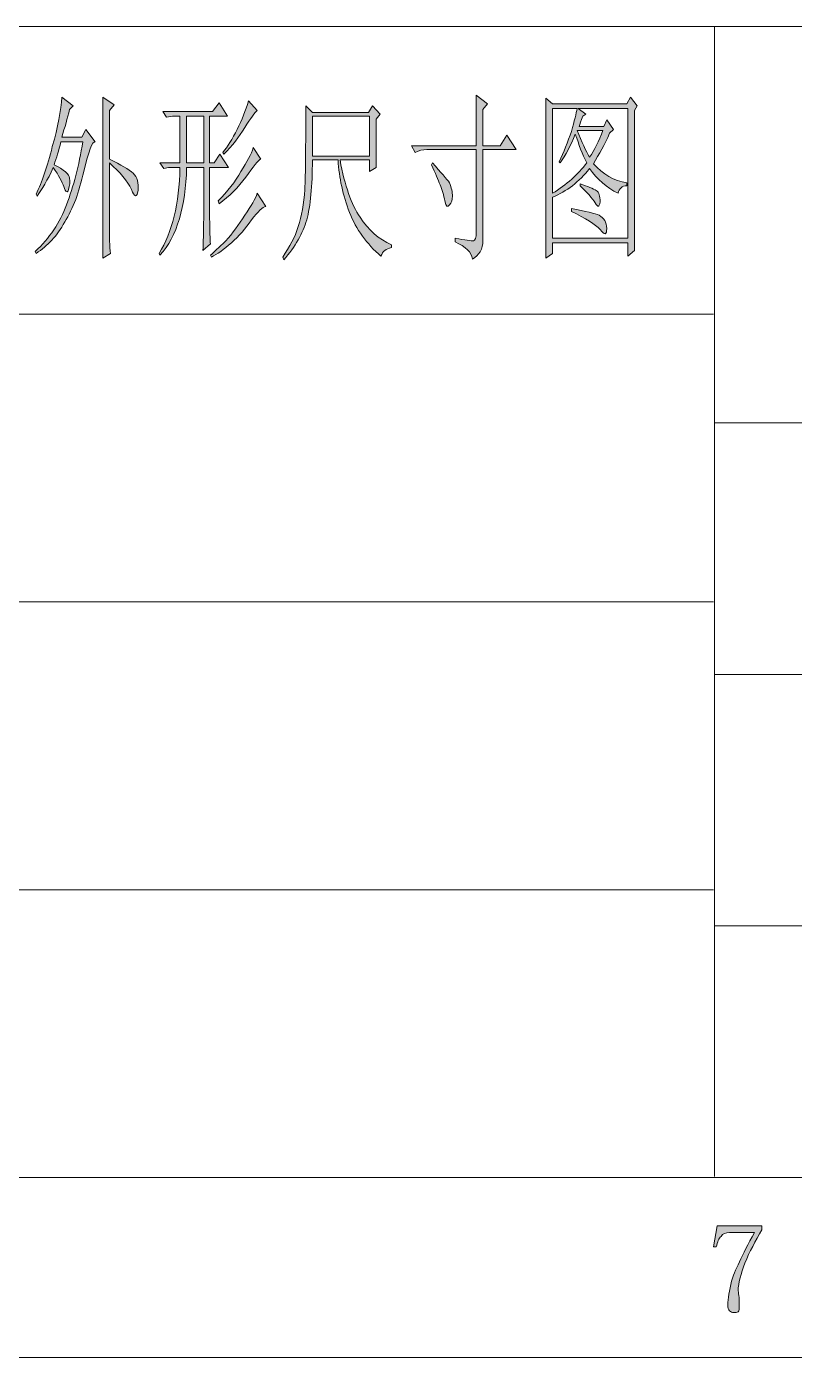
# Model space of a CAD drawing. Header units: millimetres. Extents: x 0 to 297, y 0 to 208.
# Drawn here: x 224.36 to 239.81, y 0.1 to 26.87 of the extents above; entities that cross this region are included whole.
import ezdxf

# ---------------------------------------------------------------- set-up
doc = ezdxf.new("R2010")
doc.units = ezdxf.units.MM

msp = doc.modelspace()

# ---------------------------------------------------------------- hatches: boundary and pattern name
h = msp.add_hatch(color=7)
edge = h.paths.add_edge_path(flags=0)
edge.add_spline(control_points=[(226.027544, 24.129593), (226.027544, 24.129593), (226.027544, 22.883935), (226.027544, 22.883935), (226.027544, 22.634874), (226.027544, 22.442963), (226.046594, 22.308907), (226.046594, 22.308907), (225.893489, 22.212951), (225.893489, 22.212951), (225.893489, 22.38546), (225.893489, 22.596421), (225.893489, 22.826432), (225.893489, 22.826432), (225.893489, 24.858079), (225.893489, 24.858079), (225.893489, 25.12619), (225.893489, 25.317749), (225.893489, 25.452157), (225.893489, 25.452157), (226.1235, 25.298699), (226.1235, 25.298699), (226.1235, 25.298699), (226.027544, 25.183693), (226.027544, 25.183693), (226.027544, 25.183693), (226.027544, 24.206499), (226.027544, 24.206499), (226.257556, 24.091493), (226.410661, 23.995538), (226.506617, 23.918985), (226.583169, 23.842079), (226.621622, 23.727074), (226.602572, 23.573968), (226.583169, 23.42051), (226.525667, 23.43956), (226.468164, 23.593018), (226.391611, 23.765526), (226.238506, 23.938035), (226.027544, 24.129593), (226.027544, 24.129593), (226.027544, 24.129593), (226.027544, 24.129593), (226.027544, 24.129593), (226.027544, 24.129593), (226.027544, 24.129593)], knot_values=[0, 0, 0, 0, 1, 1, 1, 2, 2, 2, 3, 3, 3, 4, 4, 4, 5, 5, 5, 6, 6, 6, 7, 7, 7, 8, 8, 8, 9, 9, 9, 10, 10, 10, 11, 11, 11, 12, 12, 12, 13, 13, 13, 14, 14, 14, 15, 15, 15, 15], degree=3, periodic=1)
edge = h.paths.add_edge_path(flags=0)
edge.add_spline(control_points=[(225.0694, 25.452157), (225.0694, 25.452157), (225.299411, 25.279649), (225.299411, 25.279649), (225.299411, 25.279649), (225.222506, 25.203096), (225.222506, 25.203096), (225.184406, 25.030588), (225.126903, 24.838676), (225.0694, 24.647118), (225.0694, 24.647118), (225.471567, 24.647118), (225.471567, 24.647118), (225.471567, 24.647118), (225.548472, 24.800576), (225.548472, 24.800576), (225.548472, 24.800576), (225.740031, 24.551163), (225.740031, 24.551163), (225.682528, 24.570565), (225.605975, 24.359604), (225.510019, 23.957085), (225.414064, 23.535515), (225.299411, 23.209549), (225.126903, 22.941438), (224.973444, 22.653924), (224.781886, 22.462365), (224.551875, 22.308907), (224.551875, 22.308907), (224.532472, 22.34736), (224.532472, 22.34736), (224.819986, 22.615471), (225.030947, 22.922388), (225.165003, 23.286454), (225.299411, 23.650521), (225.414064, 24.07209), (225.490969, 24.551163), (225.490969, 24.551163), (225.049997, 24.551163), (225.049997, 24.551163), (225.011897, 24.378654), (224.954394, 24.225549), (224.915942, 24.091493), (225.1075, 23.995538), (225.222506, 23.899582), (225.222506, 23.823029), (225.241908, 23.746476), (225.222506, 23.669571), (225.203456, 23.593018), (225.184406, 23.516465), (225.145953, 23.535515), (225.1075, 23.650521), (225.0694, 23.746476), (225.011897, 23.880532), (224.896892, 24.03399), (224.781886, 23.784576), (224.666881, 23.593018), (224.570925, 23.458963), (224.570925, 23.458963), (224.551875, 23.497063), (224.551875, 23.497063), (224.666881, 23.746476), (224.781886, 24.05304), (224.877489, 24.45556), (224.992494, 24.858079), (225.049997, 25.183693), (225.0694, 25.452157), (225.0694, 25.452157), (225.0694, 25.452157), (225.0694, 25.452157), (225.0694, 25.452157), (225.0694, 25.452157), (225.0694, 25.452157)], knot_values=[0, 0, 0, 0, 1, 1, 1, 2, 2, 2, 3, 3, 3, 4, 4, 4, 5, 5, 5, 6, 6, 6, 7, 7, 7, 8, 8, 8, 9, 9, 9, 10, 10, 10, 11, 11, 11, 12, 12, 12, 13, 13, 13, 14, 14, 14, 15, 15, 15, 16, 16, 16, 17, 17, 17, 18, 18, 18, 19, 19, 19, 20, 20, 20, 21, 21, 21, 22, 22, 22, 23, 23, 23, 24, 24, 24, 24], degree=3, periodic=1)
h = msp.add_hatch(color=7)
edge = h.paths.add_edge_path(flags=0)
edge.add_spline(control_points=[(232.984675, 22.615471), (233.176233, 22.577371), (233.310289, 22.557968), (233.348742, 22.557968), (233.387194, 22.557968), (233.406244, 22.634874), (233.406244, 22.730476), (233.406244, 22.730476), (233.406244, 24.398057), (233.406244, 24.398057), (233.406244, 24.398057), (232.409647, 24.398057), (232.409647, 24.398057), (232.333094, 24.398057), (232.256189, 24.378654), (232.179636, 24.340554), (232.179636, 24.340554), (232.103083, 24.47461), (232.103083, 24.47461), (232.103083, 24.47461), (233.406244, 24.47461), (233.406244, 24.47461), (233.406244, 24.47461), (233.406244, 25.049638), (233.406244, 25.049638), (233.406244, 25.203096), (233.406244, 25.337151), (233.406244, 25.490257), (233.406244, 25.490257), (233.636256, 25.317749), (233.636256, 25.317749), (233.636256, 25.317749), (233.5403, 25.203096), (233.5403, 25.203096), (233.5403, 25.203096), (233.5403, 24.47461), (233.5403, 24.47461), (233.5403, 24.47461), (233.885317, 24.47461), (233.885317, 24.47461), (233.885317, 24.47461), (234.019372, 24.685571), (234.019372, 24.685571), (234.019372, 24.685571), (234.211283, 24.398057), (234.211283, 24.398057), (234.211283, 24.398057), (233.5403, 24.398057), (233.5403, 24.398057), (233.5403, 24.398057), (233.5403, 22.577371), (233.5403, 22.577371), (233.5403, 22.38546), (233.463747, 22.270454), (233.329692, 22.193901), (233.310289, 22.327957), (233.195283, 22.442963), (232.984675, 22.538918), (232.984675, 22.538918), (232.984675, 22.615471), (232.984675, 22.615471), (232.984675, 22.615471), (232.984675, 22.615471), (232.984675, 22.615471)], knot_values=[0, 0, 0, 0, 1, 1, 1, 2, 2, 2, 3, 3, 3, 4, 4, 4, 5, 5, 5, 6, 6, 6, 7, 7, 7, 8, 8, 8, 9, 9, 9, 10, 10, 10, 11, 11, 11, 12, 12, 12, 13, 13, 13, 14, 14, 14, 15, 15, 15, 16, 16, 16, 17, 17, 17, 18, 18, 18, 19, 19, 19, 20, 20, 20, 21, 21, 21, 21], degree=3, periodic=1)
edge = h.paths.add_edge_path(flags=0)
edge.add_spline(control_points=[(232.524653, 24.129593), (232.697161, 23.938035), (232.812167, 23.803979), (232.869669, 23.727074), (232.907769, 23.631471), (232.927172, 23.535515), (232.927172, 23.458963), (232.927172, 23.382057), (232.907769, 23.324554), (232.869669, 23.286454), (232.831217, 23.228951), (232.792764, 23.248001), (232.773714, 23.363007), (232.754664, 23.478013), (232.716211, 23.593018), (232.678111, 23.688974), (232.639658, 23.784576), (232.582156, 23.918985), (232.505603, 24.091493), (232.505603, 24.091493), (232.524653, 24.129593), (232.524653, 24.129593), (232.524653, 24.129593), (232.524653, 24.129593), (232.524653, 24.129593)], knot_values=[0, 0, 0, 0, 1, 1, 1, 2, 2, 2, 3, 3, 3, 4, 4, 4, 5, 5, 5, 6, 6, 6, 7, 7, 7, 8, 8, 8, 8], degree=3, periodic=1)
h = msp.add_hatch(color=7)
edge = h.paths.add_edge_path(flags=0)
edge.add_spline(control_points=[(236.587594, 25.183693), (236.587594, 25.183693), (236.587594, 22.864885), (236.587594, 22.864885), (236.587594, 22.672974), (236.587594, 22.500465), (236.587594, 22.36641), (236.587594, 22.36641), (236.453539, 22.251404), (236.453539, 22.251404), (236.453539, 22.251404), (236.453539, 22.519868), (236.453539, 22.519868), (236.453539, 22.519868), (234.939417, 22.519868), (234.939417, 22.519868), (234.939417, 22.519868), (234.939417, 22.308907), (234.939417, 22.308907), (234.939417, 22.308907), (234.805361, 22.212951), (234.805361, 22.212951), (234.805361, 22.404863), (234.805361, 22.596421), (234.805361, 22.787979), (234.805361, 22.787979), (234.805361, 24.915582), (234.805361, 24.915582), (234.805361, 25.068688), (234.805361, 25.241196), (234.805361, 25.432754), (234.805361, 25.432754), (234.939417, 25.317749), (234.939417, 25.317749), (234.939417, 25.317749), (236.434489, 25.317749), (236.434489, 25.317749), (236.434489, 25.317749), (236.511042, 25.452157), (236.511042, 25.452157), (236.511042, 25.452157), (236.645097, 25.279649), (236.645097, 25.279649), (236.645097, 25.279649), (236.587594, 25.183693), (236.587594, 25.183693), (236.587594, 25.183693), (236.587594, 25.183693), (236.587594, 25.183693)], knot_values=[0, 0, 0, 0, 1, 1, 1, 2, 2, 2, 3, 3, 3, 4, 4, 4, 5, 5, 5, 6, 6, 6, 7, 7, 7, 8, 8, 8, 9, 9, 9, 10, 10, 10, 11, 11, 11, 12, 12, 12, 13, 13, 13, 14, 14, 14, 15, 15, 15, 16, 16, 16, 16], degree=3, periodic=1)
edge = h.paths.add_edge_path(flags=0)
edge.add_spline(control_points=[(234.939417, 25.222146), (234.939417, 25.222146), (234.939417, 23.516465), (234.939417, 23.516465), (235.226931, 23.688974), (235.456942, 23.899582), (235.62945, 24.129593), (235.533494, 24.302101), (235.475992, 24.49366), (235.399439, 24.704621), (235.303483, 24.47461), (235.207881, 24.283051), (235.092875, 24.129593), (235.092875, 24.129593), (235.073472, 24.148643), (235.073472, 24.148643), (235.169428, 24.340554), (235.245981, 24.551163), (235.322886, 24.762124), (235.380389, 24.973085), (235.418489, 25.12619), (235.437892, 25.222146), (235.437892, 25.222146), (234.939417, 25.222146), (234.939417, 25.222146), (234.939417, 25.222146), (234.939417, 25.222146), (234.939417, 25.222146)], knot_values=[0, 0, 0, 0, 1, 1, 1, 2, 2, 2, 3, 3, 3, 4, 4, 4, 5, 5, 5, 6, 6, 6, 7, 7, 7, 8, 8, 8, 9, 9, 9, 9], degree=3, periodic=1)
edge = h.paths.add_edge_path(flags=0)
edge.add_spline(control_points=[(234.939417, 22.615471), (234.939417, 22.615471), (236.453539, 22.615471), (236.453539, 22.615471), (236.453539, 22.615471), (236.453539, 25.222146), (236.453539, 25.222146), (236.453539, 25.222146), (235.456942, 25.222146), (235.456942, 25.222146), (235.456942, 25.222146), (235.6104, 25.10714), (235.6104, 25.10714), (235.6104, 25.10714), (235.552897, 25.068688), (235.552897, 25.068688), (235.514444, 24.973085), (235.495394, 24.915582), (235.475992, 24.858079), (235.475992, 24.858079), (235.974467, 24.858079), (235.974467, 24.858079), (235.974467, 24.858079), (236.031969, 24.992135), (236.031969, 24.992135), (236.031969, 24.992135), (236.166025, 24.800576), (236.166025, 24.800576), (236.166025, 24.800576), (236.089472, 24.723671), (236.089472, 24.723671), (235.993517, 24.49366), (235.878511, 24.302101), (235.763506, 24.110543), (235.955064, 23.899582), (236.185075, 23.765526), (236.434489, 23.727074), (236.434489, 23.727074), (236.434489, 23.669571), (236.434489, 23.669571), (236.338533, 23.669571), (236.281031, 23.612068), (236.261981, 23.516465), (236.031969, 23.631471), (235.840058, 23.803979), (235.686953, 24.014588), (235.475992, 23.746476), (235.226931, 23.554565), (234.939417, 23.43956), (234.939417, 23.43956), (234.939417, 22.615471), (234.939417, 22.615471), (234.939417, 22.615471), (234.939417, 22.615471), (234.939417, 22.615471)], knot_values=[0, 0, 0, 0, 1, 1, 1, 2, 2, 2, 3, 3, 3, 4, 4, 4, 5, 5, 5, 6, 6, 6, 7, 7, 7, 8, 8, 8, 9, 9, 9, 10, 10, 10, 11, 11, 11, 12, 12, 12, 13, 13, 13, 14, 14, 14, 15, 15, 15, 16, 16, 16, 17, 17, 17, 18, 18, 18, 18], degree=3, periodic=1)
edge = h.paths.add_edge_path(flags=0)
edge.add_spline(control_points=[(235.437892, 24.781174), (235.533494, 24.551163), (235.6104, 24.359604), (235.686953, 24.244599), (235.782908, 24.378654), (235.878511, 24.570565), (235.955064, 24.781174), (235.955064, 24.781174), (235.437892, 24.781174), (235.437892, 24.781174), (235.437892, 24.781174), (235.437892, 24.781174), (235.437892, 24.781174)], knot_values=[0, 0, 0, 0, 1, 1, 1, 2, 2, 2, 3, 3, 3, 4, 4, 4, 4], degree=3, periodic=1)
edge = h.paths.add_edge_path(flags=0)
edge.add_spline(control_points=[(235.495394, 23.708024), (235.6485, 23.650521), (235.763506, 23.612068), (235.821008, 23.573968), (235.878511, 23.535515), (235.897914, 23.458963), (235.897914, 23.343957), (235.878511, 23.228951), (235.859461, 23.228951), (235.801958, 23.324554), (235.744456, 23.42051), (235.62945, 23.535515), (235.495394, 23.669571), (235.495394, 23.669571), (235.495394, 23.708024), (235.495394, 23.708024), (235.495394, 23.708024), (235.495394, 23.708024), (235.495394, 23.708024)], knot_values=[0, 0, 0, 0, 1, 1, 1, 2, 2, 2, 3, 3, 3, 4, 4, 4, 5, 5, 5, 6, 6, 6, 6], degree=3, periodic=1)
edge = h.paths.add_edge_path(flags=0)
edge.add_spline(control_points=[(235.322886, 23.209549), (235.6104, 23.152046), (235.801958, 23.113946), (235.878511, 23.075493), (235.974467, 23.01799), (236.031969, 22.941438), (236.031969, 22.807382), (236.031969, 22.672974), (235.993517, 22.672974), (235.897914, 22.787979), (235.801958, 22.883935), (235.6104, 23.01799), (235.322886, 23.152046), (235.322886, 23.152046), (235.322886, 23.209549), (235.322886, 23.209549), (235.322886, 23.209549), (235.322886, 23.209549), (235.322886, 23.209549)], knot_values=[0, 0, 0, 0, 1, 1, 1, 2, 2, 2, 3, 3, 3, 4, 4, 4, 5, 5, 5, 6, 6, 6, 6], degree=3, periodic=1)
h = msp.add_hatch(color=7)
edge = h.paths.add_edge_path(flags=0)
edge.add_spline(control_points=[(228.825778, 25.375251), (228.825778, 25.375251), (228.998286, 25.183693), (228.998286, 25.183693), (228.959833, 25.14524), (228.863878, 25.030588), (228.748872, 24.838676), (228.633867, 24.647118), (228.499811, 24.47461), (228.327303, 24.302101), (228.327303, 24.302101), (228.308253, 24.340554), (228.308253, 24.340554), (228.404208, 24.45556), (228.499811, 24.608665), (228.595767, 24.800576), (228.691369, 24.992135), (228.768275, 25.183693), (228.825778, 25.375251), (228.825778, 25.375251), (228.825778, 25.375251), (228.825778, 25.375251), (228.825778, 25.375251), (228.825778, 25.375251), (228.825778, 25.375251)], knot_values=[0, 0, 0, 0, 1, 1, 1, 2, 2, 2, 3, 3, 3, 4, 4, 4, 5, 5, 5, 6, 6, 6, 7, 7, 7, 8, 8, 8, 8], degree=3, periodic=1)
edge = h.paths.add_edge_path(flags=0)
edge.add_spline(control_points=[(228.921381, 24.436157), (228.921381, 24.436157), (229.074839, 24.206499), (229.074839, 24.206499), (229.017336, 24.187096), (228.921381, 24.05304), (228.768275, 23.842079), (228.614817, 23.631471), (228.442308, 23.458963), (228.2317, 23.305504), (228.2317, 23.305504), (228.212297, 23.363007), (228.212297, 23.363007), (228.404208, 23.554565), (228.557314, 23.746476), (228.672319, 23.957085), (228.787325, 24.148643), (228.883281, 24.302101), (228.921381, 24.436157), (228.921381, 24.436157), (228.921381, 24.436157), (228.921381, 24.436157), (228.921381, 24.436157), (228.921381, 24.436157), (228.921381, 24.436157)], knot_values=[0, 0, 0, 0, 1, 1, 1, 2, 2, 2, 3, 3, 3, 4, 4, 4, 5, 5, 5, 6, 6, 6, 7, 7, 7, 8, 8, 8, 8], degree=3, periodic=1)
edge = h.paths.add_edge_path(flags=0)
edge.add_spline(control_points=[(228.998286, 23.516465), (228.998286, 23.516465), (229.170794, 23.248001), (229.170794, 23.248001), (229.113292, 23.248001), (229.017336, 23.152046), (228.883281, 22.97989), (228.768275, 22.807382), (228.633867, 22.653924), (228.480761, 22.519868), (228.327303, 22.38546), (228.193247, 22.289857), (228.078242, 22.232354), (228.078242, 22.232354), (228.059192, 22.270454), (228.059192, 22.270454), (228.116694, 22.327957), (228.2317, 22.423913), (228.365756, 22.557968), (228.499811, 22.711426), (228.633867, 22.883935), (228.748872, 23.075493), (228.883281, 23.267051), (228.959833, 23.40146), (228.998286, 23.516465), (228.998286, 23.516465), (228.998286, 23.516465), (228.998286, 23.516465), (228.998286, 23.516465), (228.998286, 23.516465), (228.998286, 23.516465)], knot_values=[0, 0, 0, 0, 1, 1, 1, 2, 2, 2, 3, 3, 3, 4, 4, 4, 5, 5, 5, 6, 6, 6, 7, 7, 7, 8, 8, 8, 9, 9, 9, 10, 10, 10, 10], degree=3, periodic=1)
edge = h.paths.add_edge_path(flags=0)
edge.add_spline(control_points=[(227.579767, 25.068688), (227.579767, 25.068688), (227.579767, 24.129593), (227.579767, 24.129593), (227.579767, 24.129593), (227.924783, 24.129593), (227.924783, 24.129593), (227.924783, 24.129593), (227.924783, 25.068688), (227.924783, 25.068688), (227.924783, 25.068688), (227.579767, 25.068688), (227.579767, 25.068688), (227.579767, 25.068688), (227.579767, 25.068688), (227.579767, 25.068688)], knot_values=[0, 0, 0, 0, 1, 1, 1, 2, 2, 2, 3, 3, 3, 4, 4, 4, 5, 5, 5, 5], degree=3, periodic=1)
edge = h.paths.add_edge_path(flags=0)
edge.add_spline(control_points=[(227.905733, 22.36641), (227.924783, 22.672974), (227.924783, 23.228951), (227.924783, 24.03399), (227.924783, 24.03399), (227.579767, 24.03399), (227.579767, 24.03399), (227.560717, 23.248001), (227.388208, 22.653924), (227.043192, 22.270454), (227.043192, 22.270454), (227.024142, 22.308907), (227.024142, 22.308907), (227.292606, 22.730476), (227.426661, 23.305504), (227.445711, 24.03399), (227.445711, 24.03399), (227.2157, 24.03399), (227.2157, 24.03399), (227.2157, 24.03399), (227.120097, 24.014588), (227.120097, 24.014588), (227.120097, 24.014588), (227.043192, 24.129593), (227.043192, 24.129593), (227.043192, 24.129593), (227.445711, 24.129593), (227.445711, 24.129593), (227.445711, 24.129593), (227.445711, 25.068688), (227.445711, 25.068688), (227.445711, 25.068688), (227.292606, 25.068688), (227.292606, 25.068688), (227.292606, 25.068688), (227.1776, 25.049638), (227.1776, 25.049638), (227.1776, 25.049638), (227.100694, 25.164643), (227.100694, 25.164643), (227.100694, 25.164643), (228.097292, 25.164643), (228.097292, 25.164643), (228.097292, 25.164643), (228.2317, 25.337151), (228.2317, 25.337151), (228.2317, 25.337151), (228.404208, 25.068688), (228.404208, 25.068688), (228.404208, 25.068688), (228.039789, 25.068688), (228.039789, 25.068688), (228.039789, 25.068688), (228.039789, 24.129593), (228.039789, 24.129593), (228.039789, 24.129593), (228.135744, 24.129593), (228.135744, 24.129593), (228.135744, 24.129593), (228.25075, 24.302101), (228.25075, 24.302101), (228.25075, 24.302101), (228.423258, 24.03399), (228.423258, 24.03399), (228.423258, 24.03399), (228.039789, 24.03399), (228.039789, 24.03399), (228.039789, 23.190499), (228.039789, 22.672974), (228.059192, 22.500465), (228.059192, 22.500465), (227.905733, 22.36641), (227.905733, 22.36641), (227.905733, 22.36641), (227.905733, 22.36641), (227.905733, 22.36641)], knot_values=[0, 0, 0, 0, 1, 1, 1, 2, 2, 2, 3, 3, 3, 4, 4, 4, 5, 5, 5, 6, 6, 6, 7, 7, 7, 8, 8, 8, 9, 9, 9, 10, 10, 10, 11, 11, 11, 12, 12, 12, 13, 13, 13, 14, 14, 14, 15, 15, 15, 16, 16, 16, 17, 17, 17, 18, 18, 18, 19, 19, 19, 20, 20, 20, 21, 21, 21, 22, 22, 22, 23, 23, 23, 24, 24, 24, 25, 25, 25, 25], degree=3, periodic=1)
h = msp.add_hatch(color=7)
edge = h.paths.add_edge_path(flags=0)
edge.add_spline(control_points=[(231.394, 25.011185), (231.394, 24.858079), (231.394, 24.704621), (231.394, 24.570565), (231.394, 24.436157), (231.394, 24.263649), (231.394, 24.03399), (231.394, 24.03399), (231.259592, 23.957085), (231.259592, 23.957085), (231.259592, 23.957085), (231.259592, 24.187096), (231.259592, 24.187096), (231.259592, 24.187096), (230.665514, 24.187096), (230.665514, 24.187096), (230.761469, 23.669571), (230.895525, 23.286454), (231.068033, 23.037393), (231.240542, 22.768929), (231.451503, 22.596421), (231.700564, 22.481415), (231.700564, 22.481415), (231.700564, 22.423913), (231.700564, 22.423913), (231.585558, 22.404863), (231.528056, 22.34736), (231.489603, 22.251404), (231.202089, 22.500465), (230.991481, 22.787979), (230.857072, 23.132996), (230.723017, 23.478013), (230.646464, 23.823029), (230.627414, 24.187096), (230.627414, 24.187096), (230.109889, 24.187096), (230.109889, 24.187096), (230.109889, 23.650521), (230.071436, 23.267051), (229.994883, 22.97989), (229.917978, 22.711426), (229.764872, 22.442963), (229.534861, 22.174851), (229.534861, 22.174851), (229.515811, 22.232354), (229.515811, 22.232354), (229.649867, 22.442963), (229.764872, 22.634874), (229.822375, 22.845482), (229.898928, 23.056443), (229.937381, 23.305504), (229.956431, 23.593018), (229.975481, 23.899582), (229.975481, 24.45556), (229.975481, 25.279649), (229.975481, 25.279649), (230.109889, 25.14524), (230.109889, 25.14524), (230.109889, 25.14524), (231.240542, 25.14524), (231.240542, 25.14524), (231.240542, 25.14524), (231.317094, 25.279649), (231.317094, 25.279649), (231.317094, 25.279649), (231.470553, 25.10714), (231.470553, 25.10714), (231.470553, 25.10714), (231.394, 25.011185), (231.394, 25.011185), (231.394, 25.011185), (231.394, 25.011185), (231.394, 25.011185)], knot_values=[0, 0, 0, 0, 1, 1, 1, 2, 2, 2, 3, 3, 3, 4, 4, 4, 5, 5, 5, 6, 6, 6, 7, 7, 7, 8, 8, 8, 9, 9, 9, 10, 10, 10, 11, 11, 11, 12, 12, 12, 13, 13, 13, 14, 14, 14, 15, 15, 15, 16, 16, 16, 17, 17, 17, 18, 18, 18, 19, 19, 19, 20, 20, 20, 21, 21, 21, 22, 22, 22, 23, 23, 23, 24, 24, 24, 24], degree=3, periodic=1)
edge = h.paths.add_edge_path(flags=0)
edge.add_spline(control_points=[(230.109889, 25.068688), (230.109889, 25.068688), (230.109889, 24.263649), (230.109889, 24.263649), (230.109889, 24.263649), (231.259592, 24.263649), (231.259592, 24.263649), (231.259592, 24.263649), (231.259592, 25.068688), (231.259592, 25.068688), (231.259592, 25.068688), (230.109889, 25.068688), (230.109889, 25.068688), (230.109889, 25.068688), (230.109889, 25.068688), (230.109889, 25.068688)], knot_values=[0, 0, 0, 0, 1, 1, 1, 2, 2, 2, 3, 3, 3, 4, 4, 4, 5, 5, 5, 5], degree=3, periodic=1)
h = msp.add_hatch(color=7)
edge = h.paths.add_edge_path(flags=0)
edge.add_spline(control_points=[(239.155817, 2.664476), (239.021761, 2.434465), (238.906756, 2.223504), (238.8108, 1.993493), (238.734247, 1.782885), (238.676744, 1.590974), (238.676744, 1.437868), (238.676744, 1.399415), (238.695794, 1.360963), (238.695794, 1.30346), (238.695794, 1.26536), (238.695794, 1.207857), (238.695794, 1.130951), (238.695794, 1.073801), (238.695794, 1.035349), (238.676744, 1.015946), (238.657694, 0.996896), (238.619242, 0.996896), (238.580789, 0.996896), (238.561739, 0.996896), (238.523286, 1.015946), (238.504236, 1.035349), (238.485186, 1.054399), (238.465783, 1.092851), (238.465783, 1.150354), (238.465783, 1.28441), (238.504236, 1.437868), (238.542689, 1.629426), (238.600192, 1.820985), (238.753297, 2.146951), (239.002358, 2.606974), (239.002358, 2.606974), (238.504236, 2.606974), (238.504236, 2.606974), (238.427683, 2.606974), (238.370181, 2.587571), (238.331728, 2.530068), (238.293275, 2.491968), (238.255175, 2.415063), (238.235772, 2.31946), (238.235772, 2.31946), (238.178269, 2.31946), (238.178269, 2.31946), (238.178269, 2.31946), (238.255175, 2.741029), (238.255175, 2.741029), (238.255175, 2.741029), (239.155817, 2.741029), (239.155817, 2.741029), (239.155817, 2.741029), (239.155817, 2.664476), (239.155817, 2.664476), (239.155817, 2.664476), (239.155817, 2.664476), (239.155817, 2.664476)], knot_values=[0, 0, 0, 0, 1, 1, 1, 2, 2, 2, 3, 3, 3, 4, 4, 4, 5, 5, 5, 6, 6, 6, 7, 7, 7, 8, 8, 8, 9, 9, 9, 10, 10, 10, 11, 11, 11, 12, 12, 12, 13, 13, 13, 14, 14, 14, 15, 15, 15, 16, 16, 16, 17, 17, 17, 18, 18, 18, 18], degree=3, periodic=1)

# ---------------------------------------------------------------- linework, layer by layer
at = {"color": 7, "lineweight": 15}
for points in [[(132.557661, 26.870324), (293.163978, 26.870324)], [(161.516483, 26.870324), (238.178269, 26.870324)], [(238.197672, 26.870324), (293.163978, 26.870324)], [(238.197672, 26.870324), (238.197672, 3.737626)], [(238.197672, 26.870324), (238.197672, 3.737626)], [(209.2579, 21.082299), (238.178269, 21.082299)], [(238.197672, 18.897546), (293.163978, 18.897546)], [(161.516483, 15.294274), (238.178269, 15.294274)], [(238.197672, 13.837654), (293.163978, 13.837654)], [(161.516483, 9.506249), (238.178269, 9.506249)], [(238.197672, 8.778115), (293.163978, 8.778115)], [(3.784953, 3.718576), (293.163978, 3.718576)], [(161.516483, 3.718576), (238.178269, 3.718576)], [(238.197672, 3.718576), (293.163978, 3.718576)], [(0.162631, 0.096254), (296.7863, 0.096254)]]:
    msp.add_lwpolyline(points, dxfattribs=at)
at = {"color": 7, "lineweight": 0}
for points, knots in [([(225.0694, 25.452157), (225.0694, 25.452157), (225.299411, 25.279649), (225.299411, 25.279649), (225.299411, 25.279649), (225.222506, 25.203096), (225.222506, 25.203096), (225.184406, 25.030588), (225.126903, 24.838676), (225.0694, 24.647118), (225.0694, 24.647118), (225.471567, 24.647118), (225.471567, 24.647118), (225.471567, 24.647118), (225.548472, 24.800576), (225.548472, 24.800576), (225.548472, 24.800576), (225.740031, 24.551163), (225.740031, 24.551163), (225.682528, 24.570565), (225.605975, 24.359604), (225.510019, 23.957085), (225.414064, 23.535515), (225.299411, 23.209549), (225.126903, 22.941438), (224.973444, 22.653924), (224.781886, 22.462365), (224.551875, 22.308907), (224.551875, 22.308907), (224.532472, 22.34736), (224.532472, 22.34736), (224.819986, 22.615471), (225.030947, 22.922388), (225.165003, 23.286454), (225.299411, 23.650521), (225.414064, 24.07209), (225.490969, 24.551163), (225.490969, 24.551163), (225.049997, 24.551163), (225.049997, 24.551163), (225.011897, 24.378654), (224.954394, 24.225549), (224.915942, 24.091493), (225.1075, 23.995538), (225.222506, 23.899582), (225.222506, 23.823029), (225.241908, 23.746476), (225.222506, 23.669571), (225.203456, 23.593018), (225.184406, 23.516465), (225.145953, 23.535515), (225.1075, 23.650521), (225.0694, 23.746476), (225.011897, 23.880532), (224.896892, 24.03399), (224.781886, 23.784576), (224.666881, 23.593018), (224.570925, 23.458963), (224.570925, 23.458963), (224.551875, 23.497063), (224.551875, 23.497063), (224.666881, 23.746476), (224.781886, 24.05304), (224.877489, 24.45556), (224.992494, 24.858079), (225.049997, 25.183693), (225.0694, 25.452157), (225.0694, 25.452157), (225.0694, 25.452157), (225.0694, 25.452157), (225.0694, 25.452157), (225.0694, 25.452157), (225.0694, 25.452157)], [0, 0, 0, 0, 1, 1, 1, 2, 2, 2, 3, 3, 3, 4, 4, 4, 5, 5, 5, 6, 6, 6, 7, 7, 7, 8, 8, 8, 9, 9, 9, 10, 10, 10, 11, 11, 11, 12, 12, 12, 13, 13, 13, 14, 14, 14, 15, 15, 15, 16, 16, 16, 17, 17, 17, 18, 18, 18, 19, 19, 19, 20, 20, 20, 21, 21, 21, 22, 22, 22, 23, 23, 23, 24, 24, 24, 24]), ([(226.027544, 24.129593), (226.027544, 24.129593), (226.027544, 22.883935), (226.027544, 22.883935), (226.027544, 22.634874), (226.027544, 22.442963), (226.046594, 22.308907), (226.046594, 22.308907), (225.893489, 22.212951), (225.893489, 22.212951), (225.893489, 22.38546), (225.893489, 22.596421), (225.893489, 22.826432), (225.893489, 22.826432), (225.893489, 24.858079), (225.893489, 24.858079), (225.893489, 25.12619), (225.893489, 25.317749), (225.893489, 25.452157), (225.893489, 25.452157), (226.1235, 25.298699), (226.1235, 25.298699), (226.1235, 25.298699), (226.027544, 25.183693), (226.027544, 25.183693), (226.027544, 25.183693), (226.027544, 24.206499), (226.027544, 24.206499), (226.257556, 24.091493), (226.410661, 23.995538), (226.506617, 23.918985), (226.583169, 23.842079), (226.621622, 23.727074), (226.602572, 23.573968), (226.583169, 23.42051), (226.525667, 23.43956), (226.468164, 23.593018), (226.391611, 23.765526), (226.238506, 23.938035), (226.027544, 24.129593), (226.027544, 24.129593), (226.027544, 24.129593), (226.027544, 24.129593), (226.027544, 24.129593), (226.027544, 24.129593), (226.027544, 24.129593)], [0, 0, 0, 0, 1, 1, 1, 2, 2, 2, 3, 3, 3, 4, 4, 4, 5, 5, 5, 6, 6, 6, 7, 7, 7, 8, 8, 8, 9, 9, 9, 10, 10, 10, 11, 11, 11, 12, 12, 12, 13, 13, 13, 14, 14, 14, 15, 15, 15, 15]), ([(232.984675, 22.615471), (233.176233, 22.577371), (233.310289, 22.557968), (233.348742, 22.557968), (233.387194, 22.557968), (233.406244, 22.634874), (233.406244, 22.730476), (233.406244, 22.730476), (233.406244, 24.398057), (233.406244, 24.398057), (233.406244, 24.398057), (232.409647, 24.398057), (232.409647, 24.398057), (232.333094, 24.398057), (232.256189, 24.378654), (232.179636, 24.340554), (232.179636, 24.340554), (232.103083, 24.47461), (232.103083, 24.47461), (232.103083, 24.47461), (233.406244, 24.47461), (233.406244, 24.47461), (233.406244, 24.47461), (233.406244, 25.049638), (233.406244, 25.049638), (233.406244, 25.203096), (233.406244, 25.337151), (233.406244, 25.490257), (233.406244, 25.490257), (233.636256, 25.317749), (233.636256, 25.317749), (233.636256, 25.317749), (233.5403, 25.203096), (233.5403, 25.203096), (233.5403, 25.203096), (233.5403, 24.47461), (233.5403, 24.47461), (233.5403, 24.47461), (233.885317, 24.47461), (233.885317, 24.47461), (233.885317, 24.47461), (234.019372, 24.685571), (234.019372, 24.685571), (234.019372, 24.685571), (234.211283, 24.398057), (234.211283, 24.398057), (234.211283, 24.398057), (233.5403, 24.398057), (233.5403, 24.398057), (233.5403, 24.398057), (233.5403, 22.577371), (233.5403, 22.577371), (233.5403, 22.38546), (233.463747, 22.270454), (233.329692, 22.193901), (233.310289, 22.327957), (233.195283, 22.442963), (232.984675, 22.538918), (232.984675, 22.538918), (232.984675, 22.615471), (232.984675, 22.615471), (232.984675, 22.615471), (232.984675, 22.615471), (232.984675, 22.615471)], [0, 0, 0, 0, 1, 1, 1, 2, 2, 2, 3, 3, 3, 4, 4, 4, 5, 5, 5, 6, 6, 6, 7, 7, 7, 8, 8, 8, 9, 9, 9, 10, 10, 10, 11, 11, 11, 12, 12, 12, 13, 13, 13, 14, 14, 14, 15, 15, 15, 16, 16, 16, 17, 17, 17, 18, 18, 18, 19, 19, 19, 20, 20, 20, 21, 21, 21, 21]), ([(236.587594, 25.183693), (236.587594, 25.183693), (236.587594, 22.864885), (236.587594, 22.864885), (236.587594, 22.672974), (236.587594, 22.500465), (236.587594, 22.36641), (236.587594, 22.36641), (236.453539, 22.251404), (236.453539, 22.251404), (236.453539, 22.251404), (236.453539, 22.519868), (236.453539, 22.519868), (236.453539, 22.519868), (234.939417, 22.519868), (234.939417, 22.519868), (234.939417, 22.519868), (234.939417, 22.308907), (234.939417, 22.308907), (234.939417, 22.308907), (234.805361, 22.212951), (234.805361, 22.212951), (234.805361, 22.404863), (234.805361, 22.596421), (234.805361, 22.787979), (234.805361, 22.787979), (234.805361, 24.915582), (234.805361, 24.915582), (234.805361, 25.068688), (234.805361, 25.241196), (234.805361, 25.432754), (234.805361, 25.432754), (234.939417, 25.317749), (234.939417, 25.317749), (234.939417, 25.317749), (236.434489, 25.317749), (236.434489, 25.317749), (236.434489, 25.317749), (236.511042, 25.452157), (236.511042, 25.452157), (236.511042, 25.452157), (236.645097, 25.279649), (236.645097, 25.279649), (236.645097, 25.279649), (236.587594, 25.183693), (236.587594, 25.183693), (236.587594, 25.183693), (236.587594, 25.183693), (236.587594, 25.183693)], [0, 0, 0, 0, 1, 1, 1, 2, 2, 2, 3, 3, 3, 4, 4, 4, 5, 5, 5, 6, 6, 6, 7, 7, 7, 8, 8, 8, 9, 9, 9, 10, 10, 10, 11, 11, 11, 12, 12, 12, 13, 13, 13, 14, 14, 14, 15, 15, 15, 16, 16, 16, 16]), ([(227.905733, 22.36641), (227.924783, 22.672974), (227.924783, 23.228951), (227.924783, 24.03399), (227.924783, 24.03399), (227.579767, 24.03399), (227.579767, 24.03399), (227.560717, 23.248001), (227.388208, 22.653924), (227.043192, 22.270454), (227.043192, 22.270454), (227.024142, 22.308907), (227.024142, 22.308907), (227.292606, 22.730476), (227.426661, 23.305504), (227.445711, 24.03399), (227.445711, 24.03399), (227.2157, 24.03399), (227.2157, 24.03399), (227.2157, 24.03399), (227.120097, 24.014588), (227.120097, 24.014588), (227.120097, 24.014588), (227.043192, 24.129593), (227.043192, 24.129593), (227.043192, 24.129593), (227.445711, 24.129593), (227.445711, 24.129593), (227.445711, 24.129593), (227.445711, 25.068688), (227.445711, 25.068688), (227.445711, 25.068688), (227.292606, 25.068688), (227.292606, 25.068688), (227.292606, 25.068688), (227.1776, 25.049638), (227.1776, 25.049638), (227.1776, 25.049638), (227.100694, 25.164643), (227.100694, 25.164643), (227.100694, 25.164643), (228.097292, 25.164643), (228.097292, 25.164643), (228.097292, 25.164643), (228.2317, 25.337151), (228.2317, 25.337151), (228.2317, 25.337151), (228.404208, 25.068688), (228.404208, 25.068688), (228.404208, 25.068688), (228.039789, 25.068688), (228.039789, 25.068688), (228.039789, 25.068688), (228.039789, 24.129593), (228.039789, 24.129593), (228.039789, 24.129593), (228.135744, 24.129593), (228.135744, 24.129593), (228.135744, 24.129593), (228.25075, 24.302101), (228.25075, 24.302101), (228.25075, 24.302101), (228.423258, 24.03399), (228.423258, 24.03399), (228.423258, 24.03399), (228.039789, 24.03399), (228.039789, 24.03399), (228.039789, 23.190499), (228.039789, 22.672974), (228.059192, 22.500465), (228.059192, 22.500465), (227.905733, 22.36641), (227.905733, 22.36641), (227.905733, 22.36641), (227.905733, 22.36641), (227.905733, 22.36641)], [0, 0, 0, 0, 1, 1, 1, 2, 2, 2, 3, 3, 3, 4, 4, 4, 5, 5, 5, 6, 6, 6, 7, 7, 7, 8, 8, 8, 9, 9, 9, 10, 10, 10, 11, 11, 11, 12, 12, 12, 13, 13, 13, 14, 14, 14, 15, 15, 15, 16, 16, 16, 17, 17, 17, 18, 18, 18, 19, 19, 19, 20, 20, 20, 21, 21, 21, 22, 22, 22, 23, 23, 23, 24, 24, 24, 25, 25, 25, 25]), ([(228.825778, 25.375251), (228.825778, 25.375251), (228.998286, 25.183693), (228.998286, 25.183693), (228.959833, 25.14524), (228.863878, 25.030588), (228.748872, 24.838676), (228.633867, 24.647118), (228.499811, 24.47461), (228.327303, 24.302101), (228.327303, 24.302101), (228.308253, 24.340554), (228.308253, 24.340554), (228.404208, 24.45556), (228.499811, 24.608665), (228.595767, 24.800576), (228.691369, 24.992135), (228.768275, 25.183693), (228.825778, 25.375251), (228.825778, 25.375251), (228.825778, 25.375251), (228.825778, 25.375251), (228.825778, 25.375251), (228.825778, 25.375251), (228.825778, 25.375251)], [0, 0, 0, 0, 1, 1, 1, 2, 2, 2, 3, 3, 3, 4, 4, 4, 5, 5, 5, 6, 6, 6, 7, 7, 7, 8, 8, 8, 8]), ([(231.394, 25.011185), (231.394, 24.858079), (231.394, 24.704621), (231.394, 24.570565), (231.394, 24.436157), (231.394, 24.263649), (231.394, 24.03399), (231.394, 24.03399), (231.259592, 23.957085), (231.259592, 23.957085), (231.259592, 23.957085), (231.259592, 24.187096), (231.259592, 24.187096), (231.259592, 24.187096), (230.665514, 24.187096), (230.665514, 24.187096), (230.761469, 23.669571), (230.895525, 23.286454), (231.068033, 23.037393), (231.240542, 22.768929), (231.451503, 22.596421), (231.700564, 22.481415), (231.700564, 22.481415), (231.700564, 22.423913), (231.700564, 22.423913), (231.585558, 22.404863), (231.528056, 22.34736), (231.489603, 22.251404), (231.202089, 22.500465), (230.991481, 22.787979), (230.857072, 23.132996), (230.723017, 23.478013), (230.646464, 23.823029), (230.627414, 24.187096), (230.627414, 24.187096), (230.109889, 24.187096), (230.109889, 24.187096), (230.109889, 23.650521), (230.071436, 23.267051), (229.994883, 22.97989), (229.917978, 22.711426), (229.764872, 22.442963), (229.534861, 22.174851), (229.534861, 22.174851), (229.515811, 22.232354), (229.515811, 22.232354), (229.649867, 22.442963), (229.764872, 22.634874), (229.822375, 22.845482), (229.898928, 23.056443), (229.937381, 23.305504), (229.956431, 23.593018), (229.975481, 23.899582), (229.975481, 24.45556), (229.975481, 25.279649), (229.975481, 25.279649), (230.109889, 25.14524), (230.109889, 25.14524), (230.109889, 25.14524), (231.240542, 25.14524), (231.240542, 25.14524), (231.240542, 25.14524), (231.317094, 25.279649), (231.317094, 25.279649), (231.317094, 25.279649), (231.470553, 25.10714), (231.470553, 25.10714), (231.470553, 25.10714), (231.394, 25.011185), (231.394, 25.011185), (231.394, 25.011185), (231.394, 25.011185), (231.394, 25.011185)], [0, 0, 0, 0, 1, 1, 1, 2, 2, 2, 3, 3, 3, 4, 4, 4, 5, 5, 5, 6, 6, 6, 7, 7, 7, 8, 8, 8, 9, 9, 9, 10, 10, 10, 11, 11, 11, 12, 12, 12, 13, 13, 13, 14, 14, 14, 15, 15, 15, 16, 16, 16, 17, 17, 17, 18, 18, 18, 19, 19, 19, 20, 20, 20, 21, 21, 21, 22, 22, 22, 23, 23, 23, 24, 24, 24, 24]), ([(234.939417, 25.222146), (234.939417, 25.222146), (234.939417, 23.516465), (234.939417, 23.516465), (235.226931, 23.688974), (235.456942, 23.899582), (235.62945, 24.129593), (235.533494, 24.302101), (235.475992, 24.49366), (235.399439, 24.704621), (235.303483, 24.47461), (235.207881, 24.283051), (235.092875, 24.129593), (235.092875, 24.129593), (235.073472, 24.148643), (235.073472, 24.148643), (235.169428, 24.340554), (235.245981, 24.551163), (235.322886, 24.762124), (235.380389, 24.973085), (235.418489, 25.12619), (235.437892, 25.222146), (235.437892, 25.222146), (234.939417, 25.222146), (234.939417, 25.222146), (234.939417, 25.222146), (234.939417, 25.222146), (234.939417, 25.222146)], [0, 0, 0, 0, 1, 1, 1, 2, 2, 2, 3, 3, 3, 4, 4, 4, 5, 5, 5, 6, 6, 6, 7, 7, 7, 8, 8, 8, 9, 9, 9, 9]), ([(234.939417, 22.615471), (234.939417, 22.615471), (236.453539, 22.615471), (236.453539, 22.615471), (236.453539, 22.615471), (236.453539, 25.222146), (236.453539, 25.222146), (236.453539, 25.222146), (235.456942, 25.222146), (235.456942, 25.222146), (235.456942, 25.222146), (235.6104, 25.10714), (235.6104, 25.10714), (235.6104, 25.10714), (235.552897, 25.068688), (235.552897, 25.068688), (235.514444, 24.973085), (235.495394, 24.915582), (235.475992, 24.858079), (235.475992, 24.858079), (235.974467, 24.858079), (235.974467, 24.858079), (235.974467, 24.858079), (236.031969, 24.992135), (236.031969, 24.992135), (236.031969, 24.992135), (236.166025, 24.800576), (236.166025, 24.800576), (236.166025, 24.800576), (236.089472, 24.723671), (236.089472, 24.723671), (235.993517, 24.49366), (235.878511, 24.302101), (235.763506, 24.110543), (235.955064, 23.899582), (236.185075, 23.765526), (236.434489, 23.727074), (236.434489, 23.727074), (236.434489, 23.669571), (236.434489, 23.669571), (236.338533, 23.669571), (236.281031, 23.612068), (236.261981, 23.516465), (236.031969, 23.631471), (235.840058, 23.803979), (235.686953, 24.014588), (235.475992, 23.746476), (235.226931, 23.554565), (234.939417, 23.43956), (234.939417, 23.43956), (234.939417, 22.615471), (234.939417, 22.615471), (234.939417, 22.615471), (234.939417, 22.615471), (234.939417, 22.615471)], [0, 0, 0, 0, 1, 1, 1, 2, 2, 2, 3, 3, 3, 4, 4, 4, 5, 5, 5, 6, 6, 6, 7, 7, 7, 8, 8, 8, 9, 9, 9, 10, 10, 10, 11, 11, 11, 12, 12, 12, 13, 13, 13, 14, 14, 14, 15, 15, 15, 16, 16, 16, 17, 17, 17, 18, 18, 18, 18]), ([(227.579767, 25.068688), (227.579767, 25.068688), (227.579767, 24.129593), (227.579767, 24.129593), (227.579767, 24.129593), (227.924783, 24.129593), (227.924783, 24.129593), (227.924783, 24.129593), (227.924783, 25.068688), (227.924783, 25.068688), (227.924783, 25.068688), (227.579767, 25.068688), (227.579767, 25.068688), (227.579767, 25.068688), (227.579767, 25.068688), (227.579767, 25.068688)], [0, 0, 0, 0, 1, 1, 1, 2, 2, 2, 3, 3, 3, 4, 4, 4, 5, 5, 5, 5]), ([(230.109889, 25.068688), (230.109889, 25.068688), (230.109889, 24.263649), (230.109889, 24.263649), (230.109889, 24.263649), (231.259592, 24.263649), (231.259592, 24.263649), (231.259592, 24.263649), (231.259592, 25.068688), (231.259592, 25.068688), (231.259592, 25.068688), (230.109889, 25.068688), (230.109889, 25.068688), (230.109889, 25.068688), (230.109889, 25.068688), (230.109889, 25.068688)], [0, 0, 0, 0, 1, 1, 1, 2, 2, 2, 3, 3, 3, 4, 4, 4, 5, 5, 5, 5]), ([(235.437892, 24.781174), (235.533494, 24.551163), (235.6104, 24.359604), (235.686953, 24.244599), (235.782908, 24.378654), (235.878511, 24.570565), (235.955064, 24.781174), (235.955064, 24.781174), (235.437892, 24.781174), (235.437892, 24.781174), (235.437892, 24.781174), (235.437892, 24.781174), (235.437892, 24.781174)], [0, 0, 0, 0, 1, 1, 1, 2, 2, 2, 3, 3, 3, 4, 4, 4, 4]), ([(228.921381, 24.436157), (228.921381, 24.436157), (229.074839, 24.206499), (229.074839, 24.206499), (229.017336, 24.187096), (228.921381, 24.05304), (228.768275, 23.842079), (228.614817, 23.631471), (228.442308, 23.458963), (228.2317, 23.305504), (228.2317, 23.305504), (228.212297, 23.363007), (228.212297, 23.363007), (228.404208, 23.554565), (228.557314, 23.746476), (228.672319, 23.957085), (228.787325, 24.148643), (228.883281, 24.302101), (228.921381, 24.436157), (228.921381, 24.436157), (228.921381, 24.436157), (228.921381, 24.436157), (228.921381, 24.436157), (228.921381, 24.436157), (228.921381, 24.436157)], [0, 0, 0, 0, 1, 1, 1, 2, 2, 2, 3, 3, 3, 4, 4, 4, 5, 5, 5, 6, 6, 6, 7, 7, 7, 8, 8, 8, 8]), ([(232.524653, 24.129593), (232.697161, 23.938035), (232.812167, 23.803979), (232.869669, 23.727074), (232.907769, 23.631471), (232.927172, 23.535515), (232.927172, 23.458963), (232.927172, 23.382057), (232.907769, 23.324554), (232.869669, 23.286454), (232.831217, 23.228951), (232.792764, 23.248001), (232.773714, 23.363007), (232.754664, 23.478013), (232.716211, 23.593018), (232.678111, 23.688974), (232.639658, 23.784576), (232.582156, 23.918985), (232.505603, 24.091493), (232.505603, 24.091493), (232.524653, 24.129593), (232.524653, 24.129593), (232.524653, 24.129593), (232.524653, 24.129593), (232.524653, 24.129593)], [0, 0, 0, 0, 1, 1, 1, 2, 2, 2, 3, 3, 3, 4, 4, 4, 5, 5, 5, 6, 6, 6, 7, 7, 7, 8, 8, 8, 8]), ([(235.495394, 23.708024), (235.6485, 23.650521), (235.763506, 23.612068), (235.821008, 23.573968), (235.878511, 23.535515), (235.897914, 23.458963), (235.897914, 23.343957), (235.878511, 23.228951), (235.859461, 23.228951), (235.801958, 23.324554), (235.744456, 23.42051), (235.62945, 23.535515), (235.495394, 23.669571), (235.495394, 23.669571), (235.495394, 23.708024), (235.495394, 23.708024), (235.495394, 23.708024), (235.495394, 23.708024), (235.495394, 23.708024)], [0, 0, 0, 0, 1, 1, 1, 2, 2, 2, 3, 3, 3, 4, 4, 4, 5, 5, 5, 6, 6, 6, 6]), ([(228.998286, 23.516465), (228.998286, 23.516465), (229.170794, 23.248001), (229.170794, 23.248001), (229.113292, 23.248001), (229.017336, 23.152046), (228.883281, 22.97989), (228.768275, 22.807382), (228.633867, 22.653924), (228.480761, 22.519868), (228.327303, 22.38546), (228.193247, 22.289857), (228.078242, 22.232354), (228.078242, 22.232354), (228.059192, 22.270454), (228.059192, 22.270454), (228.116694, 22.327957), (228.2317, 22.423913), (228.365756, 22.557968), (228.499811, 22.711426), (228.633867, 22.883935), (228.748872, 23.075493), (228.883281, 23.267051), (228.959833, 23.40146), (228.998286, 23.516465), (228.998286, 23.516465), (228.998286, 23.516465), (228.998286, 23.516465), (228.998286, 23.516465), (228.998286, 23.516465), (228.998286, 23.516465)], [0, 0, 0, 0, 1, 1, 1, 2, 2, 2, 3, 3, 3, 4, 4, 4, 5, 5, 5, 6, 6, 6, 7, 7, 7, 8, 8, 8, 9, 9, 9, 10, 10, 10, 10]), ([(235.322886, 23.209549), (235.6104, 23.152046), (235.801958, 23.113946), (235.878511, 23.075493), (235.974467, 23.01799), (236.031969, 22.941438), (236.031969, 22.807382), (236.031969, 22.672974), (235.993517, 22.672974), (235.897914, 22.787979), (235.801958, 22.883935), (235.6104, 23.01799), (235.322886, 23.152046), (235.322886, 23.152046), (235.322886, 23.209549), (235.322886, 23.209549), (235.322886, 23.209549), (235.322886, 23.209549), (235.322886, 23.209549)], [0, 0, 0, 0, 1, 1, 1, 2, 2, 2, 3, 3, 3, 4, 4, 4, 5, 5, 5, 6, 6, 6, 6]), ([(239.155817, 2.664476), (239.021761, 2.434465), (238.906756, 2.223504), (238.8108, 1.993493), (238.734247, 1.782885), (238.676744, 1.590974), (238.676744, 1.437868), (238.676744, 1.399415), (238.695794, 1.360963), (238.695794, 1.30346), (238.695794, 1.26536), (238.695794, 1.207857), (238.695794, 1.130951), (238.695794, 1.073801), (238.695794, 1.035349), (238.676744, 1.015946), (238.657694, 0.996896), (238.619242, 0.996896), (238.580789, 0.996896), (238.561739, 0.996896), (238.523286, 1.015946), (238.504236, 1.035349), (238.485186, 1.054399), (238.465783, 1.092851), (238.465783, 1.150354), (238.465783, 1.28441), (238.504236, 1.437868), (238.542689, 1.629426), (238.600192, 1.820985), (238.753297, 2.146951), (239.002358, 2.606974), (239.002358, 2.606974), (238.504236, 2.606974), (238.504236, 2.606974), (238.427683, 2.606974), (238.370181, 2.587571), (238.331728, 2.530068), (238.293275, 2.491968), (238.255175, 2.415063), (238.235772, 2.31946), (238.235772, 2.31946), (238.178269, 2.31946), (238.178269, 2.31946), (238.178269, 2.31946), (238.255175, 2.741029), (238.255175, 2.741029), (238.255175, 2.741029), (239.155817, 2.741029), (239.155817, 2.741029), (239.155817, 2.741029), (239.155817, 2.664476), (239.155817, 2.664476), (239.155817, 2.664476), (239.155817, 2.664476), (239.155817, 2.664476)], [0, 0, 0, 0, 1, 1, 1, 2, 2, 2, 3, 3, 3, 4, 4, 4, 5, 5, 5, 6, 6, 6, 7, 7, 7, 8, 8, 8, 9, 9, 9, 10, 10, 10, 11, 11, 11, 12, 12, 12, 13, 13, 13, 14, 14, 14, 15, 15, 15, 16, 16, 16, 17, 17, 17, 18, 18, 18, 18])]:
    msp.add_open_spline(points, degree=3, knots=knots, dxfattribs=at)

doc.saveas('drawing.dxf')
